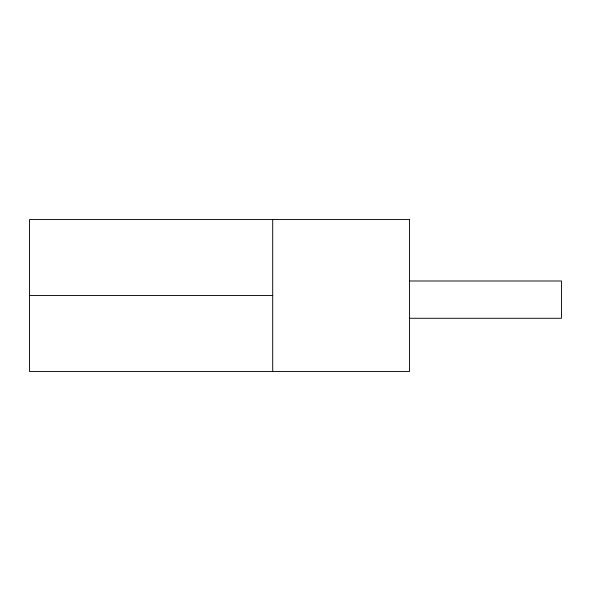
<?xml version="1.0" encoding="UTF-8"?>
<svg xmlns="http://www.w3.org/2000/svg" width="591" height="591" viewBox="0 0 591 591"><rect width="100%" height="100%" fill="white"/><g stroke="black" fill="none" stroke-linecap="round" stroke-linejoin="round"><path stroke-width="0.89" d="M409.482 280.991L561.45 280.991L561.45 318.283L409.482 318.283M29.55 295.5L272.702 295.5M272.702 219.512L272.702 371.488M409.482 219.512L29.55 219.512L29.55 371.488L409.482 371.488L409.482 219.512"/></g></svg>
